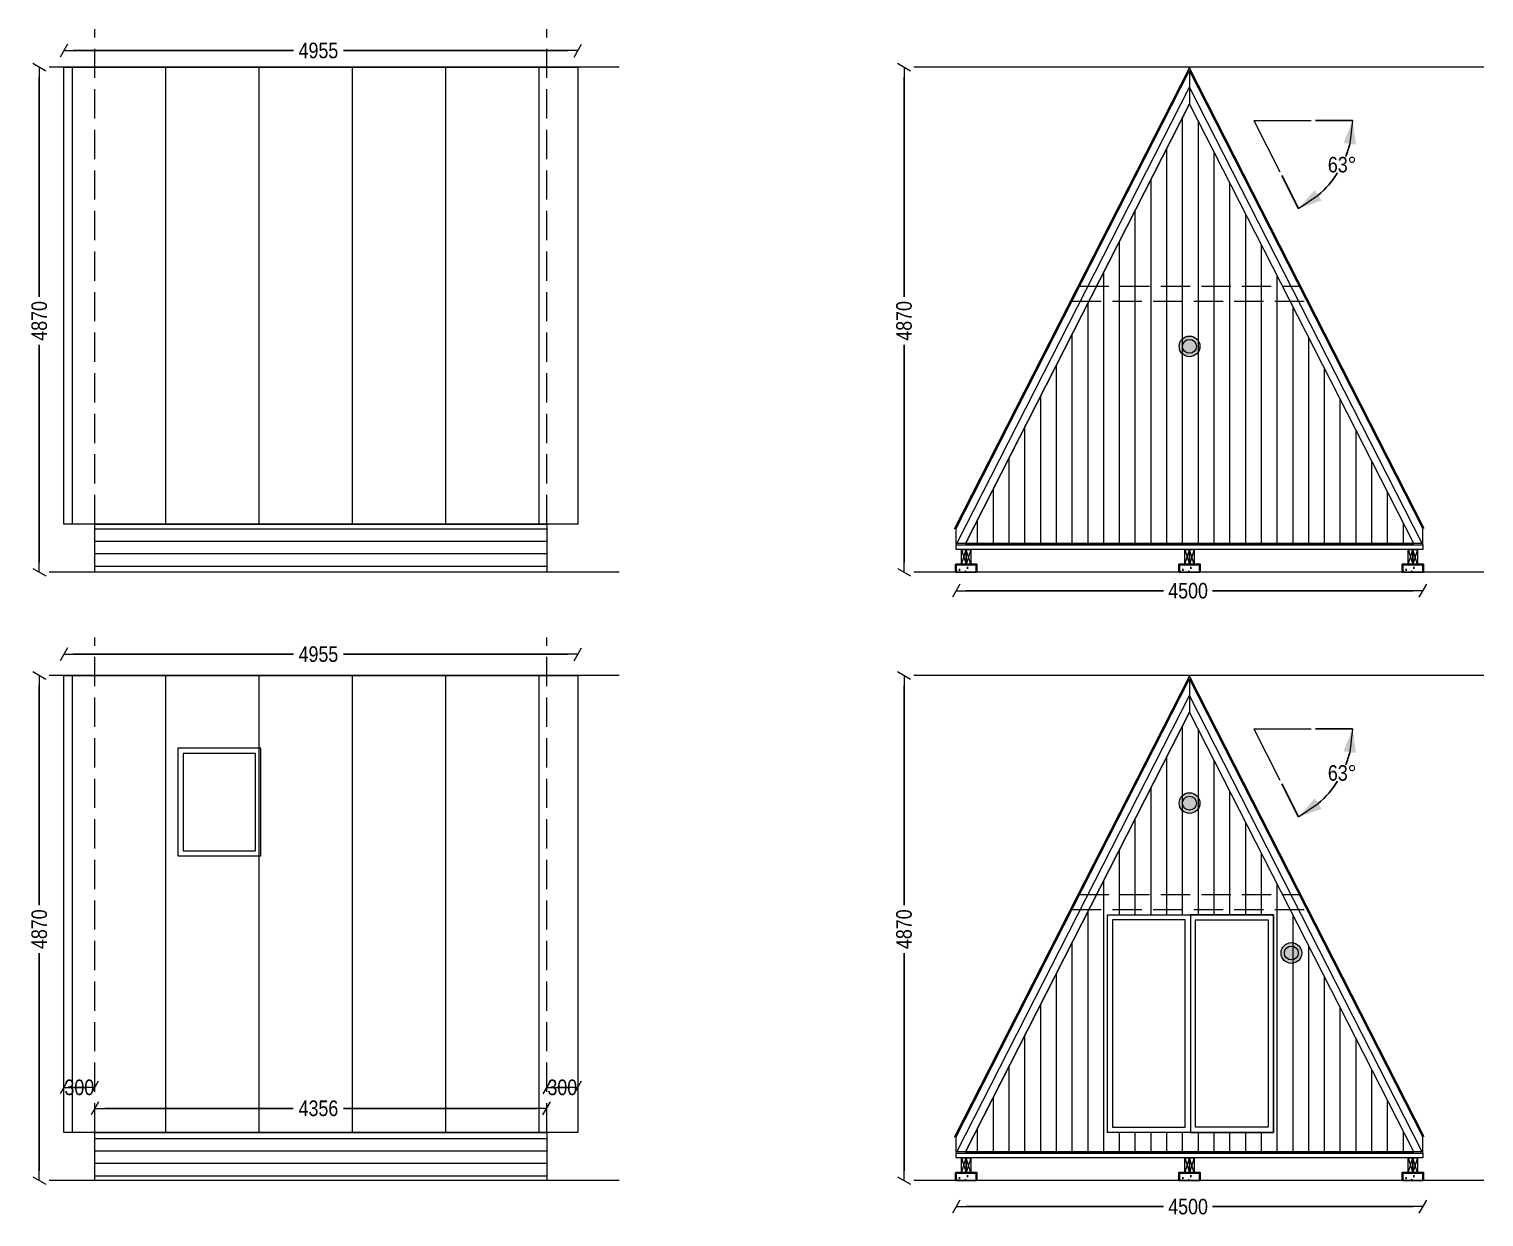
# Model space of a CAD drawing. Header units: millimetres. Extents: x -446325 to -421669, y 93022 to 136983.
# Drawn here: x -446325 to -432300, y 93022 to 104478 of the extents above; entities that cross this region are included whole.
import ezdxf

# ---------------------------------------------------------------- set-up
doc = ezdxf.new("R2010")
doc.units = ezdxf.units.MM
doc.header["$MEASUREMENT"] = 0
doc.linetypes.add('Hidden Line', pattern=[391.222223, 282.222223, -109])
for name, color, linetype, lineweight in [('2D Drafting - General_Pen_No__1', 7, 'Continuous', 13), ('2D Drafting - General_Pen_No__6', 5, 'Continuous', 35), ('A-raam_Pen_No__1', 7, 'Continuous', 13), ('vundament_Pen_No__1', 7, 'Continuous', 13), ('vundament_Pen_No__7', 7, 'Continuous', 35)]:
    doc.layers.add(name, color=color, linetype=linetype, lineweight=lineweight)
for name, color, linetype, lineweight, true_color in [('2D Drafting - General_Pen_No__102', 7, 'Continuous', 13, 0xcccccc), ('2D Drafting - General_Pen_No__61', 7, 'Continuous', 20, 0x6a6a6a), ('Interior - Furniture _Pen_No__4', 7, 'Continuous', 20, 0x029e21), ('Interior - Furniture _Pen_No__66', 7, 'Continuous', 20, 0x5555ff)]:
    doc.layers.add(name, color=color, linetype=linetype, lineweight=lineweight, true_color=true_color)
doc.layers.add('Dimensioning - General', color=7, linetype='Continuous')
doc.layers.add('Interior - Furniture', color=7, linetype='Continuous')
doc.styles.add('GENERATED_STYLE_1', font='techl___.ttf')
doc.dimstyles.new('GENERATED_STYLE__1', dxfattribs={"dimtxt": 150, "dimasz": 95, "dimexe": 0.18, "dimexo": 0.0625, "dimgap": 0.09, "dimtad": 0, "dimdec": 0, "dimzin": 0, "dimdsep": 46, "dimtxsty": 'GENERATED_STYLE_1', "dimblk": 'ARROWHEAD_2', "dimblk1": 'ARROWHEAD_2', "dimblk2": 'ARROWHEAD_2', "dimcen": 0.09, "dimse1": 1, "dimse2": 1, "dimclrd": 7, "dimclre": 7, "dimclrt": 7, "dimadec": 0, "dimazin": 0, "dimtfac": 1, "dimtdec": 4, "dimtmove": 0, "dimatfit": 3, "dimfxl": 1, "dimtolj": 1, "dimtzin": 0, "dimarcsym": 0})
doc.dimstyles.new('GENERATED_STYLE__2', dxfattribs={"dimtxt": 150, "dimasz": 95, "dimexe": 0.18, "dimexo": 0.0625, "dimgap": 0.09, "dimtad": 0, "dimtih": 1, "dimtoh": 1, "dimdec": 0, "dimzin": 0, "dimdsep": 46, "dimtxsty": 'GENERATED_STYLE_1', "dimblk": 'ARROWHEAD_2', "dimblk1": 'ARROWHEAD_2', "dimblk2": 'ARROWHEAD_2', "dimcen": 0.09, "dimse1": 1, "dimse2": 1, "dimclrd": 7, "dimclre": 7, "dimclrt": 7, "dimadec": 0, "dimazin": 0, "dimtfac": 1, "dimtdec": 4, "dimtmove": 0, "dimatfit": 3, "dimfxl": 1, "dimtolj": 1, "dimtzin": 0, "dimarcsym": 0})
doc.dimstyles.new('GENERATED_STYLE__5', dxfattribs={"dimtxt": 150, "dimasz": 228, "dimexe": 0.18, "dimexo": 40, "dimgap": 0.09, "dimtad": 1, "dimtih": 1, "dimtoh": 1, "dimdec": 0, "dimzin": 0, "dimdsep": 46, "dimtxsty": 'GENERATED_STYLE_1', "dimblk": 'ARROWHEAD_5', "dimblk1": 'ARROWHEAD_5', "dimblk2": 'ARROWHEAD_5', "dimcen": 0.09, "dimclrd": 7, "dimclre": 7, "dimclrt": 7, "dimadec": 0, "dimazin": 0, "dimtfac": 1, "dimtdec": 4, "dimtmove": 0, "dimatfit": 3, "dimfxl": 1, "dimtolj": 1, "dimtzin": 0, "dimarcsym": 0})
pattern_1 = [(90, (-17508.7, -16140.8), (-900, 0), [])]
pattern_2 = [(0, (-17508.72, -16140.78), (0, 120), [])]
pattern_3 = [(90, (-17508.72, -16140.78), (-152, 0), [])]

# ---------------------------------------------------------------- blocks, each defined once
blk = doc.blocks.new('Push Button 21')
at = {"layer": 'Interior - Furniture _Pen_No__66', "linetype": 'Continuous', "lineweight": 0, "true_color": 0x15153f}
blk.add_hatch(color=168, dxfattribs=at).paths.add_polyline_path([(100, 0, 1), (-100, 0, 1)])
at = {"layer": 'Interior - Furniture _Pen_No__66', "color": 173, "linetype": 'Continuous', "lineweight": 20, "true_color": 0x5555ff}
for radius in [100, 67]:
    blk.add_circle((0, 0), radius, dxfattribs=at)
blk = doc.blocks.new('Push Button 21_2')
at = {"layer": 'Interior - Furniture _Pen_No__4', "linetype": 'Continuous', "lineweight": 0, "true_color": 0x002708}
blk.add_hatch(color=98, dxfattribs=at).paths.add_polyline_path([(100, 0, 1), (-100, 0, 1)])
at = {"layer": 'Interior - Furniture _Pen_No__4', "color": 104, "linetype": 'Continuous', "lineweight": 20, "true_color": 0x029e21}
for radius in [100, 67]:
    blk.add_circle((0, 0), radius, dxfattribs=at)
blk = doc.blocks.new('ARROWHEAD_2')
at = {"color": 0, "linetype": 'Continuous', "lineweight": 0}
for p, q in [((0, 0), (-1, 0)), ((-0.38, -0.66), (0.38, 0.66))]:
    blk.add_line(p, q, dxfattribs=at)
blk = doc.blocks.new('*D185')
at = {"layer": 'Defpoints', "color": 0, "linetype": 'Continuous', "transparency": 16777216}
for p in [(-437890, 104110), (-437794, 104110), (-437794, 99240)]:
    blk.add_point(p, dxfattribs=at)
at = {"layer": 'Dimensioning - General', "color": 7, "linetype": 'Continuous', "lineweight": -2, "transparency": 16777216}
for p, q in [((-437890, 104015), (-437890, 101896)), ((-437890, 99335), (-437890, 101432))]:
    blk.add_line(p, q, dxfattribs=at)
at = {"layer": 'Dimensioning - General', "color": 7, "linetype": 'Continuous', "lineweight": -2, "transparency": 16777216, "xscale": 95, "yscale": 95, "zscale": 95}
for p, rotation in [((-437890, 104110), 90), ((-437890, 99240), 270)]:
    blk.add_blockref('ARROWHEAD_2', p, dxfattribs=dict(at, rotation=rotation))
at = {"layer": 'Dimensioning - General', "color": 7, "linetype": 'Continuous', "lineweight": 13, "transparency": 16777216, "insert": (-437890, 101664), "char_height": 150, "attachment_point": 5, "rotation": 90, "style": 'GENERATED_STYLE_1'}
blk.add_mtext('\\A1;4870', dxfattribs=at)
blk = doc.blocks.new('*D195')
at = {"layer": 'Defpoints', "color": 0, "linetype": 'Continuous', "transparency": 16777216}
for p in [(-437388, 99460), (-432888, 99460), (-432888, 99061)]:
    blk.add_point(p, dxfattribs=at)
at = {"layer": 'Dimensioning - General', "color": 7, "linetype": 'Continuous', "lineweight": -2, "transparency": 16777216}
for p, q in [((-437293, 99061), (-435388, 99061)), ((-432983, 99061), (-434917, 99061))]:
    blk.add_line(p, q, dxfattribs=at)
at = {"layer": 'Dimensioning - General', "color": 7, "linetype": 'Continuous', "lineweight": -2, "transparency": 16777216, "xscale": 95, "yscale": 95, "zscale": 95, "rotation": 180}
blk.add_blockref('ARROWHEAD_2', (-437388, 99061), dxfattribs=at)
at = {"layer": 'Dimensioning - General', "color": 7, "linetype": 'Continuous', "lineweight": -2, "transparency": 16777216, "xscale": 95, "yscale": 95, "zscale": 95}
blk.add_blockref('ARROWHEAD_2', (-432888, 99061), dxfattribs=at)
at = {"layer": 'Dimensioning - General', "color": 7, "linetype": 'Continuous', "lineweight": 13, "transparency": 16777216, "insert": (-435152, 99061), "char_height": 150, "attachment_point": 5, "style": 'GENERATED_STYLE_1'}
blk.add_mtext('\\A1;4500', dxfattribs=at)
blk = doc.blocks.new('*D196')
at = {"layer": 'Defpoints', "color": 0, "linetype": 'Continuous', "transparency": 16777216}
for p in [(-437388, 93593), (-432888, 93593), (-432888, 93121)]:
    blk.add_point(p, dxfattribs=at)
at = {"layer": 'Dimensioning - General', "color": 7, "linetype": 'Continuous', "lineweight": -2, "transparency": 16777216}
for p, q in [((-437293, 93121), (-435388, 93121)), ((-432983, 93121), (-434917, 93121))]:
    blk.add_line(p, q, dxfattribs=at)
at = {"layer": 'Dimensioning - General', "color": 7, "linetype": 'Continuous', "lineweight": -2, "transparency": 16777216, "xscale": 95, "yscale": 95, "zscale": 95, "rotation": 180}
blk.add_blockref('ARROWHEAD_2', (-437388, 93121), dxfattribs=at)
at = {"layer": 'Dimensioning - General', "color": 7, "linetype": 'Continuous', "lineweight": -2, "transparency": 16777216, "xscale": 95, "yscale": 95, "zscale": 95}
blk.add_blockref('ARROWHEAD_2', (-432888, 93121), dxfattribs=at)
at = {"layer": 'Dimensioning - General', "color": 7, "linetype": 'Continuous', "lineweight": 13, "transparency": 16777216, "insert": (-435152, 93121), "char_height": 150, "attachment_point": 5, "style": 'GENERATED_STYLE_1'}
blk.add_mtext('\\A1;4500', dxfattribs=at)
blk = doc.blocks.new('*D197')
at = {"layer": 'Defpoints', "color": 0, "linetype": 'Continuous', "transparency": 16777216}
for p in [(-437890, 98243), (-437794, 98243), (-437794, 93373)]:
    blk.add_point(p, dxfattribs=at)
at = {"layer": 'Dimensioning - General', "color": 7, "linetype": 'Continuous', "lineweight": -2, "transparency": 16777216}
for p, q in [((-437890, 98148), (-437890, 96030)), ((-437890, 93468), (-437890, 95565))]:
    blk.add_line(p, q, dxfattribs=at)
at = {"layer": 'Dimensioning - General', "color": 7, "linetype": 'Continuous', "lineweight": -2, "transparency": 16777216, "xscale": 95, "yscale": 95, "zscale": 95}
for p, rotation in [((-437890, 98243), 90), ((-437890, 93373), 270)]:
    blk.add_blockref('ARROWHEAD_2', p, dxfattribs=dict(at, rotation=rotation))
at = {"layer": 'Dimensioning - General', "color": 7, "linetype": 'Continuous', "lineweight": 13, "transparency": 16777216, "insert": (-437890, 95797), "char_height": 150, "attachment_point": 5, "rotation": 90, "style": 'GENERATED_STYLE_1'}
blk.add_mtext('\\A1;4870', dxfattribs=at)
blk = doc.blocks.new('*D198')
at = {"layer": 'Defpoints', "color": 0, "linetype": 'Continuous', "transparency": 16777216}
for p in [(-446227, 98243), (-446132, 98243), (-446132, 93373)]:
    blk.add_point(p, dxfattribs=at)
at = {"layer": 'Dimensioning - General', "color": 7, "linetype": 'Continuous', "lineweight": -2, "transparency": 16777216}
for p, q in [((-446227, 98148), (-446227, 96030)), ((-446227, 93468), (-446227, 95565))]:
    blk.add_line(p, q, dxfattribs=at)
at = {"layer": 'Dimensioning - General', "color": 7, "linetype": 'Continuous', "lineweight": -2, "transparency": 16777216, "xscale": 95, "yscale": 95, "zscale": 95}
for p, rotation in [((-446227, 98243), 90), ((-446227, 93373), 270)]:
    blk.add_blockref('ARROWHEAD_2', p, dxfattribs=dict(at, rotation=rotation))
at = {"layer": 'Dimensioning - General', "color": 7, "linetype": 'Continuous', "lineweight": 13, "transparency": 16777216, "insert": (-446227, 95797), "char_height": 150, "attachment_point": 5, "rotation": 90, "style": 'GENERATED_STYLE_1'}
blk.add_mtext('\\A1;4870', dxfattribs=at)
blk = doc.blocks.new('*D199')
at = {"layer": 'Defpoints', "color": 0, "linetype": 'Continuous', "transparency": 16777216}
for p in [(-446227, 104110), (-446132, 104110), (-446132, 99240)]:
    blk.add_point(p, dxfattribs=at)
at = {"layer": 'Dimensioning - General', "color": 7, "linetype": 'Continuous', "lineweight": -2, "transparency": 16777216}
for p, q in [((-446227, 104015), (-446227, 101896)), ((-446227, 99335), (-446227, 101432))]:
    blk.add_line(p, q, dxfattribs=at)
at = {"layer": 'Dimensioning - General', "color": 7, "linetype": 'Continuous', "lineweight": -2, "transparency": 16777216, "xscale": 95, "yscale": 95, "zscale": 95}
for p, rotation in [((-446227, 104110), 90), ((-446227, 99240), 270)]:
    blk.add_blockref('ARROWHEAD_2', p, dxfattribs=dict(at, rotation=rotation))
at = {"layer": 'Dimensioning - General', "color": 7, "linetype": 'Continuous', "lineweight": 13, "transparency": 16777216, "insert": (-446227, 101664), "char_height": 150, "attachment_point": 5, "rotation": 90, "style": 'GENERATED_STYLE_1'}
blk.add_mtext('\\A1;4870', dxfattribs=at)
blk = doc.blocks.new('ARROWHEAD_5')
at = {"linetype": 'Continuous', "lineweight": 0}
blk.add_hatch(color=0, dxfattribs=at).paths.add_polyline_path([(-1, 0.2679), (0, 0), (-1, -0.2679)])
at = {"color": 0, "linetype": 'Continuous', "lineweight": 0}
blk.add_line((0, 0), (-1, 0), dxfattribs=at)
blk = doc.blocks.new('*D215')
at = {"layer": 'Defpoints', "color": 0, "linetype": 'Continuous', "transparency": 16777216}
for p in [(-434520, 97731), (-433964, 97731), (-434267, 97236), (-433811, 97093)]:
    blk.add_point(p, dxfattribs=at)
at = {"layer": 'Dimensioning - General', "color": 7, "linetype": 'Continuous', "lineweight": -2, "transparency": 16777216}
for p, q in [((-433924, 97731), (-433566, 97731)), ((-434249, 97200), (-434087, 96881))]:
    blk.add_line(p, q, dxfattribs=at)
for start, end in [(338.5142, 346.2736), (310.7264, 327.9546)]:
    blk.add_arc((-434520, 97731), 954, start, end, dxfattribs=at)
at = {"layer": 'Dimensioning - General', "color": 7, "linetype": 'Continuous', "lineweight": -2, "transparency": 16777216, "xscale": 228, "yscale": 228, "zscale": 228}
for p, rotation in [((-433566, 97731), 83.13680266458388), ((-434087, 96881), 213.8631973354174)]:
    blk.add_blockref('ARROWHEAD_5', p, dxfattribs=dict(at, rotation=rotation))
at = {"layer": 'Dimensioning - General', "color": 7, "linetype": 'Continuous', "lineweight": 13, "transparency": 16777216, "insert": (-433667, 97303), "char_height": 150, "attachment_point": 5, "style": 'GENERATED_STYLE_1'}
blk.add_mtext('\\A1;63°', dxfattribs=at)
blk = doc.blocks.new('*D216')
at = {"layer": 'Defpoints', "color": 0, "linetype": 'Continuous', "transparency": 16777216}
for p in [(-434520, 103598), (-433964, 103598), (-434267, 103103), (-433811, 102959)]:
    blk.add_point(p, dxfattribs=at)
at = {"layer": 'Dimensioning - General', "color": 7, "linetype": 'Continuous', "lineweight": -2, "transparency": 16777216}
for p, q in [((-433924, 103598), (-433566, 103598)), ((-434249, 103067), (-434087, 102748))]:
    blk.add_line(p, q, dxfattribs=at)
for start, end in [(338.5142, 346.2736), (310.7264, 327.9546)]:
    blk.add_arc((-434520, 103598), 954, start, end, dxfattribs=at)
at = {"layer": 'Dimensioning - General', "color": 7, "linetype": 'Continuous', "lineweight": -2, "transparency": 16777216, "xscale": 228, "yscale": 228, "zscale": 228}
for p, rotation in [((-433566, 103598), 83.1368026645821), ((-434087, 102748), 213.8631973354174)]:
    blk.add_blockref('ARROWHEAD_5', p, dxfattribs=dict(at, rotation=rotation))
at = {"layer": 'Dimensioning - General', "color": 7, "linetype": 'Continuous', "lineweight": 13, "transparency": 16777216, "insert": (-433667, 103170), "char_height": 150, "attachment_point": 5, "style": 'GENERATED_STYLE_1'}
blk.add_mtext('\\A1;63°', dxfattribs=at)
blk = doc.blocks.new('*D252')
at = {"layer": 'Defpoints', "color": 0, "linetype": 'Continuous', "transparency": 16777216}
for p in [(-445691, 94271), (-445991, 93837), (-445691, 93837)]:
    blk.add_point(p, dxfattribs=at)
at = {"layer": 'Dimensioning - General', "color": 7, "linetype": 'Continuous', "lineweight": -2, "transparency": 16777216}
blk.add_line((-445896, 94271), (-445786, 94271), dxfattribs=at)
at = {"layer": 'Dimensioning - General', "color": 7, "linetype": 'Continuous', "lineweight": -2, "transparency": 16777216, "xscale": 95, "yscale": 95, "zscale": 95, "rotation": 180}
blk.add_blockref('ARROWHEAD_2', (-445991, 94271), dxfattribs=at)
at = {"layer": 'Dimensioning - General', "color": 7, "linetype": 'Continuous', "lineweight": -2, "transparency": 16777216, "xscale": 95, "yscale": 95, "zscale": 95}
blk.add_blockref('ARROWHEAD_2', (-445691, 94271), dxfattribs=at)
at = {"layer": 'Dimensioning - General', "color": 7, "linetype": 'Continuous', "lineweight": 13, "transparency": 16777216, "insert": (-445841, 94271), "char_height": 150, "attachment_point": 5, "style": 'GENERATED_STYLE_1'}
blk.add_mtext('\\A1;300', dxfattribs=at)
blk = doc.blocks.new('*D253')
at = {"layer": 'Defpoints', "color": 0, "linetype": 'Continuous', "transparency": 16777216}
for p in [(-441335, 94069), (-445691, 93837), (-441335, 93837)]:
    blk.add_point(p, dxfattribs=at)
at = {"layer": 'Dimensioning - General', "color": 7, "linetype": 'Continuous', "lineweight": -2, "transparency": 16777216}
for p, q in [((-445596, 94069), (-443778, 94069)), ((-441430, 94069), (-443293, 94069))]:
    blk.add_line(p, q, dxfattribs=at)
at = {"layer": 'Dimensioning - General', "color": 7, "linetype": 'Continuous', "lineweight": -2, "transparency": 16777216, "xscale": 95, "yscale": 95, "zscale": 95, "rotation": 180}
blk.add_blockref('ARROWHEAD_2', (-445691, 94069), dxfattribs=at)
at = {"layer": 'Dimensioning - General', "color": 7, "linetype": 'Continuous', "lineweight": -2, "transparency": 16777216, "xscale": 95, "yscale": 95, "zscale": 95}
blk.add_blockref('ARROWHEAD_2', (-441335, 94069), dxfattribs=at)
at = {"layer": 'Dimensioning - General', "color": 7, "linetype": 'Continuous', "lineweight": 13, "transparency": 16777216, "insert": (-443536, 94069), "char_height": 150, "attachment_point": 5, "style": 'GENERATED_STYLE_1'}
blk.add_mtext('\\A1;4356', dxfattribs=at)
blk = doc.blocks.new('*D254')
at = {"layer": 'Defpoints', "color": 0, "linetype": 'Continuous', "transparency": 16777216}
for p in [(-441036, 94271), (-441335, 93837), (-441036, 93837)]:
    blk.add_point(p, dxfattribs=at)
at = {"layer": 'Dimensioning - General', "color": 7, "linetype": 'Continuous', "lineweight": -2, "transparency": 16777216}
blk.add_line((-441240, 94271), (-441131, 94271), dxfattribs=at)
at = {"layer": 'Dimensioning - General', "color": 7, "linetype": 'Continuous', "lineweight": -2, "transparency": 16777216, "xscale": 95, "yscale": 95, "zscale": 95, "rotation": 180}
blk.add_blockref('ARROWHEAD_2', (-441335, 94271), dxfattribs=at)
at = {"layer": 'Dimensioning - General', "color": 7, "linetype": 'Continuous', "lineweight": -2, "transparency": 16777216, "xscale": 95, "yscale": 95, "zscale": 95}
blk.add_blockref('ARROWHEAD_2', (-441036, 94271), dxfattribs=at)
at = {"layer": 'Dimensioning - General', "color": 7, "linetype": 'Continuous', "lineweight": 13, "transparency": 16777216, "insert": (-441185, 94271), "char_height": 150, "attachment_point": 5, "style": 'GENERATED_STYLE_1'}
blk.add_mtext('\\A1;300', dxfattribs=at)
blk = doc.blocks.new('*D255')
at = {"layer": 'Defpoints', "color": 0, "linetype": 'Continuous', "transparency": 16777216}
for p in [(-441036, 104271), (-445991, 104110), (-441036, 104110)]:
    blk.add_point(p, dxfattribs=at)
at = {"layer": 'Dimensioning - General', "color": 7, "linetype": 'Continuous', "lineweight": -2, "transparency": 16777216}
for p, q in [((-445896, 104271), (-443777, 104271)), ((-441131, 104271), (-443294, 104271))]:
    blk.add_line(p, q, dxfattribs=at)
at = {"layer": 'Dimensioning - General', "color": 7, "linetype": 'Continuous', "lineweight": -2, "transparency": 16777216, "xscale": 95, "yscale": 95, "zscale": 95, "rotation": 180}
blk.add_blockref('ARROWHEAD_2', (-445991, 104271), dxfattribs=at)
at = {"layer": 'Dimensioning - General', "color": 7, "linetype": 'Continuous', "lineweight": -2, "transparency": 16777216, "xscale": 95, "yscale": 95, "zscale": 95}
blk.add_blockref('ARROWHEAD_2', (-441036, 104271), dxfattribs=at)
at = {"layer": 'Dimensioning - General', "color": 7, "linetype": 'Continuous', "lineweight": 13, "transparency": 16777216, "insert": (-443536, 104271), "char_height": 150, "attachment_point": 5, "style": 'GENERATED_STYLE_1'}
blk.add_mtext('\\A1;4955', dxfattribs=at)
blk = doc.blocks.new('*D354')
at = {"layer": 'Defpoints', "color": 0, "linetype": 'Continuous', "transparency": 16777216}
for p in [(-441036, 98449), (-445991, 98243), (-441036, 98243)]:
    blk.add_point(p, dxfattribs=at)
at = {"layer": 'Dimensioning - General', "color": 7, "linetype": 'Continuous', "lineweight": -2, "transparency": 16777216}
for p, q in [((-445896, 98449), (-443777, 98449)), ((-441131, 98449), (-443294, 98449))]:
    blk.add_line(p, q, dxfattribs=at)
at = {"layer": 'Dimensioning - General', "color": 7, "linetype": 'Continuous', "lineweight": -2, "transparency": 16777216, "xscale": 95, "yscale": 95, "zscale": 95, "rotation": 180}
blk.add_blockref('ARROWHEAD_2', (-445991, 98449), dxfattribs=at)
at = {"layer": 'Dimensioning - General', "color": 7, "linetype": 'Continuous', "lineweight": -2, "transparency": 16777216, "xscale": 95, "yscale": 95, "zscale": 95}
blk.add_blockref('ARROWHEAD_2', (-441036, 98449), dxfattribs=at)
at = {"layer": 'Dimensioning - General', "color": 7, "linetype": 'Continuous', "lineweight": 13, "transparency": 16777216, "insert": (-443536, 98449), "char_height": 150, "attachment_point": 5, "style": 'GENERATED_STYLE_1'}
blk.add_mtext('\\A1;4955', dxfattribs=at)

msp = doc.modelspace()

# ---------------------------------------------------------------- hatches: boundary and pattern name
at = {"layer": '2D Drafting - General_Pen_No__1', "linetype": 'Continuous', "lineweight": 13}
h = msp.add_hatch(dxfattribs=at)
h.set_pattern_fill('PLANK_FLOOR_VERT', style=0, pattern_type=2)
h.set_pattern_definition(pattern_3)
h.paths.add_polyline_path([(-435138.1, 103758.1), (-437299.2, 99516.6), (-432976.9, 99516.6)])
h = msp.add_hatch(dxfattribs=at)
h.set_pattern_fill('PLANK_FLOOR_VERT', style=0, pattern_type=2)
h.set_pattern_definition(pattern_3)
h.paths.add_polyline_path([(-437299.2, 93649.8), (-432976.9, 93649.8), (-435138.1, 97891.3)])
h.paths.add_polyline_path([(-435929.7, 95936.8), (-434329.7, 95936.8), (-434329.7, 93836.8), (-435929.7, 93836.8)], flags=16)
at = {"layer": '2D Drafting - General_Pen_No__61', "linetype": 'Continuous', "lineweight": 20, "true_color": 0x6a6a6a}
h = msp.add_hatch(dxfattribs=at)
h.set_pattern_fill('VALTSKATUS', color=251, style=0, pattern_type=2)
h.set_pattern_definition(pattern_1)
h.paths.add_polyline_path([(-445990.8, 104109.7), (-441035.5, 104109.7), (-441035.5, 99703.6), (-445990.8, 99703.6)])
h = msp.add_hatch(dxfattribs=at)
h.set_pattern_fill('PLANK_FLOOR_HORISONT', color=251, style=0, pattern_type=2)
h.set_pattern_definition(pattern_2)
h.paths.add_polyline_path([(-441335.2, 99239.7), (-445691.2, 99239.7), (-445691.2, 99703.6), (-441335.2, 99703.6)])
h = msp.add_hatch(dxfattribs=at)
h.set_pattern_fill('VALTSKATUS', color=251, style=0, pattern_type=2)
h.set_pattern_definition(pattern_1)
h.paths.add_polyline_path([(-445990.8, 98242.9), (-441035.5, 98242.9), (-441035.5, 93836.8), (-445990.8, 93836.8)])
h = msp.add_hatch(dxfattribs=at)
h.set_pattern_fill('PLANK_FLOOR_HORISONT', color=251, style=0, pattern_type=2)
h.set_pattern_definition(pattern_2)
h.paths.add_polyline_path([(-441335.2, 93372.9), (-445691.2, 93372.9), (-445691.2, 93836.8), (-441335.2, 93836.8)])
at = {"layer": 'vundament_Pen_No__7', "linetype": 'Continuous', "lineweight": 35}
h = msp.add_hatch(dxfattribs=at)
h.set_pattern_fill('AR_CONC', style=0, pattern_type=2)
h.set_pattern_definition([(50, (-2284207.6, -581150.39), (-182.184669, 15.939086), [19.05, -209.55]), (355, (-2284207.6, -581150.39), (-35.242826, 191.056643), [15.24, -167.64]), (100.451, (-2284192.42, -581151.72), (146.942502, 175.116688), [16.19, -178.09]), (46.1842, (-2284207.6, -581099.6), (-271.07904, 42.042328), [28.575, -314.325]), (96.6356, (-2284185.01, -581103.1), (237.404234, 247.425556), [24.285, -267.135]), (351.184, (-2284207.6, -581099.6), (237.404606, 247.425118), [22.86, -251.46]), (21, (-2284182.2, -581112.29), (-151.61488, 102.265519), [19.05, -209.55]), (326, (-2284182.2, -581112.29), (61.802028, 184.187966), [15.24, -167.64]), (71.4514, (-2284169.57, -581120.81), (213.41649, 81.922858), [16.19, -178.09]), (37.5, (-2284207.605, -581150.39), (3.0886033, 84.5550389), [0, -165.608, 0, -170.18, 0, -168.275]), (7.5, (-2284207.605, -581150.39), (66.8196625, 100.180575), [0, -97.028, 0, -161.798, 0, -64.135]), (327.5, (-2284264.25, -581150.39), (-135.5905952, 5.728744), [0, -63.5, 0, -198.12, 0, -262.89]), (317.5, (-2284289.65, -581150.39), (148.1291814, 25.426491), [0, -82.55, 0, -131.572, 0, -186.69])])
h.paths.add_polyline_path([(-437190.6, 99314.6), (-437390.6, 99314.6), (-437390.6, 99239.7), (-437190.6, 99239.7)])
h = msp.add_hatch(dxfattribs=at)
h.set_pattern_fill('AR_CONC', style=0, pattern_type=2)
h.set_pattern_definition([(50, (-2282055.1, -581150.39), (-182.184669, 15.939086), [19.05, -209.55]), (355, (-2282055.1, -581150.39), (-35.242826, 191.056643), [15.24, -167.64]), (100.451, (-2282039.92, -581151.72), (146.942502, 175.116688), [16.19, -178.09]), (46.1842, (-2282055.1, -581099.6), (-271.07904, 42.042328), [28.575, -314.325]), (96.6356, (-2282032.51, -581103.1), (237.404234, 247.425556), [24.285, -267.135]), (351.184, (-2282055.1, -581099.6), (237.404606, 247.425118), [22.86, -251.46]), (21, (-2282029.7, -581112.29), (-151.61488, 102.265519), [19.05, -209.55]), (326, (-2282029.7, -581112.29), (61.802028, 184.187966), [15.24, -167.64]), (71.4514, (-2282017.07, -581120.81), (213.41649, 81.922858), [16.19, -178.09]), (37.5, (-2282055.105, -581150.39), (3.0886033, 84.5550389), [0, -165.608, 0, -170.18, 0, -168.275]), (7.5, (-2282055.105, -581150.39), (66.8196625, 100.180575), [0, -97.028, 0, -161.798, 0, -64.135]), (327.5, (-2282111.75, -581150.39), (-135.5905952, 5.728744), [0, -63.5, 0, -198.12, 0, -262.89]), (317.5, (-2282137.15, -581150.39), (148.1291814, 25.426491), [0, -82.55, 0, -131.572, 0, -186.69])])
h.paths.add_polyline_path([(-435038.1, 99314.6), (-435238.1, 99314.6), (-435238.1, 99239.7), (-435038.1, 99239.7)])
h = msp.add_hatch(dxfattribs=at)
h.set_pattern_fill('AR_CONC', style=0, pattern_type=2)
h.set_pattern_definition([(50, (-2279902.6, -581150.39), (-182.184669, 15.939086), [19.05, -209.55]), (355, (-2279902.6, -581150.39), (-35.242826, 191.056643), [15.24, -167.64]), (100.451, (-2279887.42, -581151.72), (146.942502, 175.116688), [16.19, -178.09]), (46.1842, (-2279902.6, -581099.6), (-271.07904, 42.042328), [28.575, -314.325]), (96.6356, (-2279880.01, -581103.1), (237.404234, 247.425556), [24.285, -267.135]), (351.184, (-2279902.6, -581099.6), (237.404606, 247.425118), [22.86, -251.46]), (21, (-2279877.2, -581112.29), (-151.61488, 102.265519), [19.05, -209.55]), (326, (-2279877.2, -581112.29), (61.802028, 184.187966), [15.24, -167.64]), (71.4514, (-2279864.57, -581120.81), (213.41649, 81.922858), [16.19, -178.09]), (37.5, (-2279902.605, -581150.39), (3.0886033, 84.5550389), [0, -165.608, 0, -170.18, 0, -168.275]), (7.5, (-2279902.605, -581150.39), (66.8196625, 100.180575), [0, -97.028, 0, -161.798, 0, -64.135]), (327.5, (-2279959.25, -581150.39), (-135.5905952, 5.728744), [0, -63.5, 0, -198.12, 0, -262.89]), (317.5, (-2279984.65, -581150.39), (148.1291814, 25.426491), [0, -82.55, 0, -131.572, 0, -186.69])])
h.paths.add_polyline_path([(-432885.6, 99314.6), (-433085.6, 99314.6), (-433085.6, 99239.7), (-432885.6, 99239.7)])
h = msp.add_hatch(dxfattribs=at)
h.set_pattern_fill('AR_CONC', style=0, pattern_type=2)
h.set_pattern_definition([(50, (-2284207.6, -587017.19), (-182.184669, 15.939086), [19.05, -209.55]), (355, (-2284207.6, -587017.2), (-35.242826, 191.056643), [15.24, -167.64]), (100.451, (-2284192.42, -587018.52), (146.942502, 175.116688), [16.19, -178.09]), (46.1842, (-2284207.6, -586966.4), (-271.07904, 42.042328), [28.575, -314.325]), (96.6356, (-2284185.01, -586969.9), (237.404234, 247.425556), [24.285, -267.135]), (351.184, (-2284207.6, -586966.4), (237.404606, 247.425118), [22.86, -251.46]), (21, (-2284182.2, -586979.09), (-151.61488, 102.265519), [19.05, -209.55]), (326, (-2284182.2, -586979.1), (61.802028, 184.187966), [15.24, -167.64]), (71.4514, (-2284169.57, -586987.61), (213.41649, 81.922858), [16.19, -178.09]), (37.5, (-2284207.605, -587017.19), (3.0886033, 84.5550389), [0, -165.608, 0, -170.18, 0, -168.275]), (7.5, (-2284207.605, -587017.19), (66.8196625, 100.180575), [0, -97.028, 0, -161.798, 0, -64.135]), (327.5, (-2284264.25, -587017.19), (-135.5905952, 5.728744), [0, -63.5, 0, -198.12, 0, -262.89]), (317.5, (-2284289.65, -587017.19), (148.1291814, 25.426491), [0, -82.55, 0, -131.572, 0, -186.69])])
h.paths.add_polyline_path([(-437190.6, 93447.8), (-437390.6, 93447.8), (-437390.6, 93372.9), (-437190.6, 93372.9)])
h = msp.add_hatch(dxfattribs=at)
h.set_pattern_fill('AR_CONC', style=0, pattern_type=2)
h.set_pattern_definition([(50, (-2282055.1, -587017.19), (-182.184669, 15.939086), [19.05, -209.55]), (355, (-2282055.1, -587017.2), (-35.242826, 191.056643), [15.24, -167.64]), (100.451, (-2282039.92, -587018.52), (146.942502, 175.116688), [16.19, -178.09]), (46.1842, (-2282055.1, -586966.4), (-271.07904, 42.042328), [28.575, -314.325]), (96.6356, (-2282032.51, -586969.9), (237.404234, 247.425556), [24.285, -267.135]), (351.184, (-2282055.1, -586966.4), (237.404606, 247.425118), [22.86, -251.46]), (21, (-2282029.7, -586979.09), (-151.61488, 102.265519), [19.05, -209.55]), (326, (-2282029.7, -586979.1), (61.802028, 184.187966), [15.24, -167.64]), (71.4514, (-2282017.07, -586987.61), (213.41649, 81.922858), [16.19, -178.09]), (37.5, (-2282055.105, -587017.19), (3.0886033, 84.5550389), [0, -165.608, 0, -170.18, 0, -168.275]), (7.5, (-2282055.105, -587017.19), (66.8196625, 100.180575), [0, -97.028, 0, -161.798, 0, -64.135]), (327.5, (-2282111.75, -587017.19), (-135.5905952, 5.728744), [0, -63.5, 0, -198.12, 0, -262.89]), (317.5, (-2282137.15, -587017.19), (148.1291814, 25.426491), [0, -82.55, 0, -131.572, 0, -186.69])])
h.paths.add_polyline_path([(-435038.1, 93447.8), (-435238.1, 93447.8), (-435238.1, 93372.9), (-435038.1, 93372.9)])
h = msp.add_hatch(dxfattribs=at)
h.set_pattern_fill('AR_CONC', style=0, pattern_type=2)
h.set_pattern_definition([(50, (-2279902.6, -587017.19), (-182.184669, 15.939086), [19.05, -209.55]), (355, (-2279902.6, -587017.2), (-35.242826, 191.056643), [15.24, -167.64]), (100.451, (-2279887.42, -587018.52), (146.942502, 175.116688), [16.19, -178.09]), (46.1842, (-2279902.6, -586966.4), (-271.07904, 42.042328), [28.575, -314.325]), (96.6356, (-2279880.01, -586969.9), (237.404234, 247.425556), [24.285, -267.135]), (351.184, (-2279902.6, -586966.4), (237.404606, 247.425118), [22.86, -251.46]), (21, (-2279877.2, -586979.09), (-151.61488, 102.265519), [19.05, -209.55]), (326, (-2279877.2, -586979.1), (61.802028, 184.187966), [15.24, -167.64]), (71.4514, (-2279864.57, -586987.61), (213.41649, 81.922858), [16.19, -178.09]), (37.5, (-2279902.605, -587017.19), (3.0886033, 84.5550389), [0, -165.608, 0, -170.18, 0, -168.275]), (7.5, (-2279902.605, -587017.19), (66.8196625, 100.180575), [0, -97.028, 0, -161.798, 0, -64.135]), (327.5, (-2279959.25, -587017.19), (-135.5905952, 5.728744), [0, -63.5, 0, -198.12, 0, -262.89]), (317.5, (-2279984.65, -587017.19), (148.1291814, 25.426491), [0, -82.55, 0, -131.572, 0, -186.69])])
h.paths.add_polyline_path([(-432885.6, 93447.8), (-433085.6, 93447.8), (-433085.6, 93372.9), (-432885.6, 93372.9)])

# ---------------------------------------------------------------- linework, layer by layer
at = {"layer": '2D Drafting - General_Pen_No__1', "color": 7, "linetype": 'Continuous', "lineweight": 13}
for p, q in [((-440637.5, 104109.7), (-446131.8, 104109.7)), ((-432300.2, 104109.7), (-437794.5, 104109.7)), ((-437403.9, 99657.1), (-435138.1, 104103.9)), ((-437388.1, 99661.6), (-435138.1, 104077.5)), ((-432874.6, 99661.7), (-435138.1, 104103.9)), ((-432888.1, 99661.6), (-435138.1, 104077.5)), ((-435138.1, 104077.5), (-435138.1, 103758.1)), ((-437380.6, 99516.6), (-435138.1, 103917.8)), ((-432895.6, 99516.6), (-435138.1, 103917.8)), ((-437299.2, 99516.6), (-435138.1, 103758.1)), ((-432976.9, 99516.6), (-435138.1, 103758.1)), ((-434519.7, 103597.8), (-433964.2, 103597.8)), ((-434519.7, 103597.8), (-434267.5, 103102.8)), ((-437388.1, 99516.6), (-437388.1, 99661.6)), ((-432888.1, 99516.6), (-432888.1, 99661.6)), ((-437335.6, 99314.6), (-437290.6, 99459.6)), ((-437335.6, 99459.6), (-437290.6, 99314.6)), ((-437245.6, 99314.6), (-437290.6, 99459.6)), ((-437245.6, 99459.6), (-437290.6, 99314.6)), ((-435183.1, 99314.6), (-435138.1, 99459.6)), ((-435183.1, 99459.6), (-435138.1, 99314.6)), ((-435093.1, 99314.6), (-435138.1, 99459.6)), ((-435093.1, 99459.6), (-435138.1, 99314.6)), ((-433030.6, 99314.6), (-432985.6, 99459.6)), ((-433030.6, 99459.6), (-432985.6, 99314.6)), ((-432940.6, 99314.6), (-432985.6, 99459.6)), ((-432940.6, 99459.6), (-432985.6, 99314.6)), ((-440637.5, 99239.7), (-446131.8, 99239.7)), ((-432300.2, 99239.7), (-437794.5, 99239.7)), ((-440637.5, 98242.9), (-446131.8, 98242.9)), ((-432300.2, 98242.9), (-437794.5, 98242.9)), ((-437403.9, 93790.3), (-435138.1, 98237.1)), ((-437388.1, 93794.8), (-435138.1, 98210.7)), ((-432874.6, 93794.9), (-435138.1, 98237.1)), ((-432888.1, 93794.8), (-435138.1, 98210.7)), ((-435138.1, 98210.7), (-435138.1, 97891.3)), ((-437380.6, 93649.8), (-435138.1, 98051)), ((-432895.6, 93649.8), (-435138.1, 98051)), ((-437299.2, 93649.8), (-435138.1, 97891.3)), ((-432976.9, 93649.8), (-435138.1, 97891.3)), ((-434519.7, 97731), (-433964.2, 97731)), ((-434519.7, 97731), (-434267.5, 97236)), ((-437388.1, 93649.8), (-437388.1, 93794.8)), ((-432888.1, 93649.8), (-432888.1, 93794.8)), ((-437335.6, 93447.8), (-437290.6, 93592.8)), ((-437335.6, 93592.8), (-437290.6, 93447.8)), ((-437245.6, 93447.8), (-437290.6, 93592.8)), ((-437245.6, 93592.8), (-437290.6, 93447.8)), ((-435183.1, 93447.8), (-435138.1, 93592.8)), ((-435183.1, 93592.8), (-435138.1, 93447.8)), ((-435093.1, 93447.8), (-435138.1, 93592.8)), ((-435093.1, 93592.8), (-435138.1, 93447.8)), ((-433030.6, 93447.8), (-432985.6, 93592.8)), ((-433030.6, 93592.8), (-432985.6, 93447.8)), ((-432940.6, 93447.8), (-432985.6, 93592.8)), ((-432940.6, 93592.8), (-432985.6, 93447.8)), ((-440637.5, 93372.9), (-446131.8, 93372.9)), ((-432300.2, 93372.9), (-437794.5, 93372.9))]:
    msp.add_line(p, q, dxfattribs=at)
at = {"layer": '2D Drafting - General_Pen_No__1', "color": 7, "linetype": 'Continuous', "lineweight": 13, "flags": 128}
for points in [[(-445990.8, 104109.7), (-441035.5, 104109.7), (-441035.5, 99703.6), (-445990.8, 99703.6)], [(-435138.1, 103758.1), (-437299.2, 99516.6), (-432976.9, 99516.6)], [(-441335.2, 99239.7), (-445691.2, 99239.7), (-445691.2, 99703.6), (-441335.2, 99703.6)], [(-437388.1, 99504.6), (-432888.1, 99504.6), (-432888.1, 99516.6), (-437388.1, 99516.6)], [(-437388.1, 99504.6), (-432888.1, 99504.6), (-432888.1, 99459.6), (-437388.1, 99459.6)], [(-437335.6, 99459.6), (-437290.6, 99459.6), (-437290.6, 99314.6), (-437335.6, 99314.6)], [(-437290.6, 99459.6), (-437245.6, 99459.6), (-437245.6, 99314.6), (-437290.6, 99314.6)], [(-435183.1, 99459.6), (-435138.1, 99459.6), (-435138.1, 99314.6), (-435183.1, 99314.6)], [(-435138.1, 99459.6), (-435093.1, 99459.6), (-435093.1, 99314.6), (-435138.1, 99314.6)], [(-433030.6, 99459.6), (-432985.6, 99459.6), (-432985.6, 99314.6), (-433030.6, 99314.6)], [(-432985.6, 99459.6), (-432940.6, 99459.6), (-432940.6, 99314.6), (-432985.6, 99314.6)], [(-445990.8, 98242.9), (-441035.5, 98242.9), (-441035.5, 93836.8), (-445990.8, 93836.8)], [(-437299.2, 93649.8), (-432976.9, 93649.8), (-435138.1, 97891.3)], [(-444091.2, 97542.9), (-444891.2, 97542.9), (-444891.2, 96503.7), (-444091.2, 96503.7)], [(-444141.2, 97492.9), (-444841.2, 97492.9), (-444841.2, 96553.7), (-444141.2, 96553.7)], [(-435929.7, 95936.8), (-434329.7, 95936.8), (-434329.7, 93836.8), (-435929.7, 93836.8)], [(-435929.7, 95936.8), (-435129.7, 95936.8), (-435129.7, 93836.8), (-435929.7, 93836.8)], [(-435929.7, 95936.8), (-434329.7, 95936.8), (-434329.7, 93836.8), (-435929.7, 93836.8)], [(-434329.7, 95936.8), (-435129.7, 95936.8), (-435129.7, 93836.8), (-434329.7, 93836.8)], [(-435179.7, 95886.8), (-435879.7, 95886.8), (-435879.7, 93886.8), (-435179.7, 93886.8)], [(-435079.7, 95886.8), (-434379.7, 95886.8), (-434379.7, 93886.8), (-435079.7, 93886.8)], [(-441335.2, 93372.9), (-445691.2, 93372.9), (-445691.2, 93836.8), (-441335.2, 93836.8)], [(-437388.1, 93637.8), (-432888.1, 93637.8), (-432888.1, 93649.8), (-437388.1, 93649.8)], [(-437388.1, 93637.8), (-432888.1, 93637.8), (-432888.1, 93592.8), (-437388.1, 93592.8)], [(-437335.6, 93592.8), (-437290.6, 93592.8), (-437290.6, 93447.8), (-437335.6, 93447.8)], [(-437290.6, 93592.8), (-437245.6, 93592.8), (-437245.6, 93447.8), (-437290.6, 93447.8)], [(-435183.1, 93592.8), (-435138.1, 93592.8), (-435138.1, 93447.8), (-435183.1, 93447.8)], [(-435138.1, 93592.8), (-435093.1, 93592.8), (-435093.1, 93447.8), (-435138.1, 93447.8)], [(-433030.6, 93592.8), (-432985.6, 93592.8), (-432985.6, 93447.8), (-433030.6, 93447.8)], [(-432985.6, 93592.8), (-432940.6, 93592.8), (-432940.6, 93447.8), (-432985.6, 93447.8)]]:
    msp.add_lwpolyline(points, close=True, dxfattribs=at)
at = {"layer": '2D Drafting - General_Pen_No__102', "color": 254, "linetype": 'Hidden Line', "lineweight": 13, "true_color": 0xcccccc}
for p, q in [((-445691.2, 99703.6), (-445691.2, 104478.3)), ((-441335.2, 99703.6), (-441335.2, 104478.3)), ((-445691.2, 93836.8), (-445691.2, 98611.5)), ((-441335.2, 93836.8), (-441335.2, 98611.5))]:
    msp.add_line(p, q, dxfattribs=at)
at = {"layer": '2D Drafting - General_Pen_No__6', "color": 5, "linetype": 'Continuous', "lineweight": 35, "flags": 128}
for points in [[(-437390.6, 99239.7), (-437390.6, 99314.6), (-437190.6, 99314.6), (-437190.6, 99239.7)], [(-435238.1, 99239.7), (-435238.1, 99314.6), (-435038.1, 99314.6), (-435038.1, 99239.7)], [(-433085.6, 99239.7), (-433085.6, 99314.6), (-432885.6, 99314.6), (-432885.6, 99239.7)], [(-437390.6, 93372.9), (-437390.6, 93447.8), (-437190.6, 93447.8), (-437190.6, 93372.9)], [(-435238.1, 93372.9), (-435238.1, 93447.8), (-435038.1, 93447.8), (-435038.1, 93372.9)], [(-433085.6, 93372.9), (-433085.6, 93447.8), (-432885.6, 93447.8), (-432885.6, 93372.9)]]:
    msp.add_lwpolyline(points, dxfattribs=at)
at = {"layer": 'A-raam_Pen_No__1', "color": 7, "linetype": 'Hidden Line', "lineweight": 13}
for p, q in [((-436197.3, 101998.6), (-434078.8, 101998.6)), ((-436271.2, 101853.6), (-434005, 101853.6)), ((-436197.3, 96131.8), (-434078.8, 96131.8)), ((-436271.2, 95986.8), (-434005, 95986.8))]:
    msp.add_line(p, q, dxfattribs=at)
at = {"layer": 'vundament_Pen_No__1', "color": 7, "linetype": 'Continuous', "lineweight": 13, "flags": 128}
for points in [[(-437190.6, 99314.6), (-437390.6, 99314.6), (-437390.6, 99239.7), (-437190.6, 99239.7)], [(-435038.1, 99314.6), (-435238.1, 99314.6), (-435238.1, 99239.7), (-435038.1, 99239.7)], [(-432885.6, 99314.6), (-433085.6, 99314.6), (-433085.6, 99239.7), (-432885.6, 99239.7)], [(-437190.6, 93447.8), (-437390.6, 93447.8), (-437390.6, 93372.9), (-437190.6, 93372.9)], [(-435038.1, 93447.8), (-435238.1, 93447.8), (-435238.1, 93372.9), (-435038.1, 93372.9)], [(-432885.6, 93447.8), (-433085.6, 93447.8), (-433085.6, 93372.9), (-432885.6, 93372.9)]]:
    msp.add_lwpolyline(points, close=True, dxfattribs=at)

# ---------------------------------------------------------------- block references
at = {"layer": 'Interior - Furniture', "color": 104, "linetype": 'Continuous', "lineweight": 20, "true_color": 0x029e21, "zscale": 1000, "rotation": 90}
for name, p in [('Push Button 21_2', (-435138.1, 101418.1)), ('Push Button 21', (-435138.1, 97013.2)), ('Push Button 21', (-434156.3, 95567.4))]:
    msp.add_blockref(name, p, dxfattribs=at)

# ---------------------------------------------------------------- dimensions: what is measured, and where the dimension line sits
at = {"layer": 'Dimensioning - General', "color": 7, "linetype": 'Continuous', "lineweight": 13}
for base, p1, p2, picture, middle in [((-441035.5, 104271.4), (-445990.8, 104109.7), (-441035.5, 104109.7), '*D255', (-443535.5, 104271.4)), ((-432888.1, 99060.9), (-437388.1, 99459.6), (-432888.1, 99459.6), '*D195', (-435152.4, 99060.9)), ((-441035.5, 98448.9), (-445990.8, 98242.9), (-441035.5, 98242.9), '*D354', (-443535.5, 98448.9)), ((-445691.2, 94271.2), (-445990.8, 93836.8), (-445691.2, 93836.8), '*D252', (-445841, 94271.2)), ((-441035.5, 94271.2), (-441335.2, 93836.8), (-441035.5, 93836.8), '*D254', (-441185.4, 94271.2)), ((-441335.2, 94068.7), (-445691.2, 93836.8), (-441335.2, 93836.8), '*D253', (-443535.5, 94068.7)), ((-432888.1, 93120.6), (-437388.1, 93592.8), (-432888.1, 93592.8), '*D196', (-435152.4, 93120.6))]:
    dim = msp.add_linear_dim(base=base, p1=p1, p2=p2, dimstyle='GENERATED_STYLE__2', dxfattribs=at)
    dim.commit()
    dim.dimension.update_dxf_attribs({"geometry": picture, "text_midpoint": middle, "dimtype": 160})
for base, p1, p2, picture, middle in [((-446226.8, 104109.7), (-446131.8, 99239.7), (-446131.8, 104109.7), '*D199', (-446226.8, 101664)), ((-437889.5, 104109.7), (-437794.5, 99239.7), (-437794.5, 104109.7), '*D185', (-437889.5, 101664)), ((-446226.8, 98242.9), (-446131.8, 93372.9), (-446131.8, 98242.9), '*D198', (-446226.8, 95797.2)), ((-437889.5, 98242.9), (-437794.5, 93372.9), (-437794.5, 98242.9), '*D197', (-437889.5, 95797.2))]:
    dim = msp.add_linear_dim(base=base, p1=p1, p2=p2, angle=90, dimstyle='GENERATED_STYLE__1', dxfattribs=at)
    dim.commit()
    dim.dimension.update_dxf_attribs({"geometry": picture, "text_midpoint": middle, "dimtype": 160, "text_rotation": 90})
for base, center, p1, p2, picture, middle in [((-433810.7, 102959.5), (-434519.7, 103597.8), (-433964.2, 103597.8), (-434267.5, 103102.8), '*D216', (-433667, 103170)), ((-433810.7, 97092.7), (-434519.7, 97731), (-433964.2, 97731), (-434267.5, 97236), '*D215', (-433667, 97303.2))]:
    dim = msp.add_angular_dim_3p(base=base, center=center, p1=p1, p2=p2, dimstyle='GENERATED_STYLE__5', dxfattribs=at)
    dim.commit()
    dim.dimension.update_dxf_attribs({"geometry": picture, "text_midpoint": middle, "dimtype": 165})

doc.saveas('drawing.dxf')
